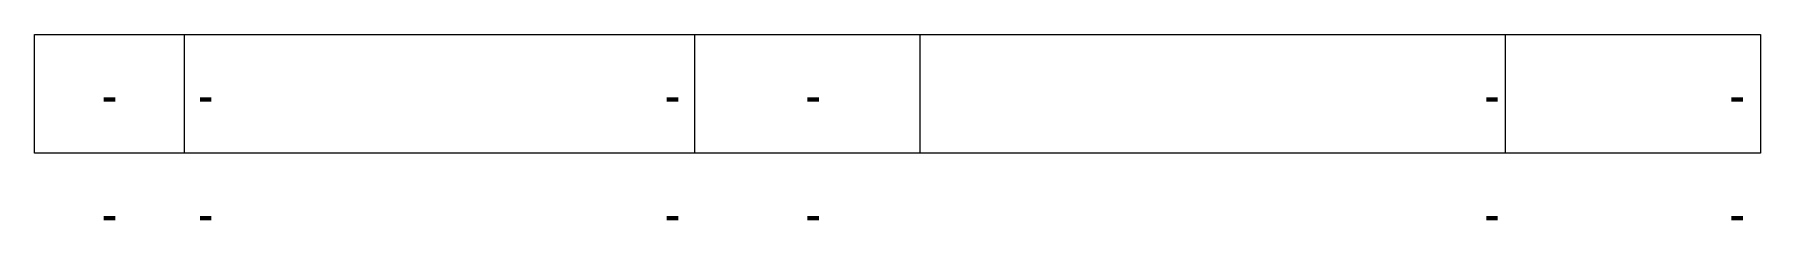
# Model space of a CAD drawing. Header units: millimetres. Extents: x -80 to 0, y -3.1 to 5.5.
import ezdxf
from ezdxf.enums import TextEntityAlignment as Align

# ---------------------------------------------------------------- set-up
doc = ezdxf.new("R2010")
doc.units = ezdxf.units.MM
doc.header["$MEASUREMENT"] = 0
doc.layers.add('DIM', color=110, linetype='Continuous', lineweight=15)
doc.layers.add('TEXT', color=2, linetype='Continuous', lineweight=15)
doc.styles.get("Standard").update_dxf_attribs({"font": 'arial.ttf'})

# ---------------------------------------------------------------- blocks, each defined once
blk = doc.blocks.new('THONGKE')
at = {"layer": 'DIM'}
for p, q in [((-73.043, 0), (-73.043, 5.5)), ((-49.391, 0), (-49.391, 5.5)), ((-38.957, 0), (-38.957, 5.5)), ((-11.826, 0), (-11.826, 5.5))]:
    blk.add_line(p, q, dxfattribs=at)
blk.add_lwpolyline([(-80, 0), (-80, 5.5), (0, 5.5), (0, 0)], close=True, dxfattribs=at)
at = {"layer": 'TEXT', "width": 0.9}
for tag, p in [('No.', (-76.522, 2.689)), ("Q'ty", (-43.907, 2.689)), ('MSBV', (-76.522, -2.811)), ('DONVI', (-43.907, -2.811))]:
    blk.add_attdef(tag, text='', height=1.75, dxfattribs=at).set_placement(p, align=Align.MIDDLE_CENTER)
for tag, p in [('Name', (-72.434, 2.689)), ('QUYCACH', (-72.434, -2.811))]:
    blk.add_attdef(tag, text='', height=1.75, dxfattribs=at).set_placement(p, align=Align.MIDDLE_LEFT)
for tag, p in [("Mat'l", (-50.06, 2.689)), ('Size', (-12.078, 2.689)), ('Remark', (-0.715, 2.689)), ('MAUSON', (-50.06, -2.811)), ('SL/DH', (-12.078, -2.811)), ('GHICHUDMVT', (-0.715, -2.811))]:
    blk.add_attdef(tag, text='', height=1.75, dxfattribs=at).set_placement(p, align=Align.MIDDLE_RIGHT)

msp = doc.modelspace()

# ---------------------------------------------------------------- block references
at = {"layer": 'DIM'}
msp.add_blockref('THONGKE', (0, 0), dxfattribs=at).add_auto_attribs({'No.': '-', 'Name': '-', 'MSBV': '-', 'QUYCACH': '-', "Mat'l": '-', 'MAUSON': '-', 'DONVI': '-', "Q'ty": '-', 'SL/DH': '-', 'GHICHUDMVT': '-', 'Size': '-', 'Remark': '-'})

doc.saveas('drawing.dxf')
